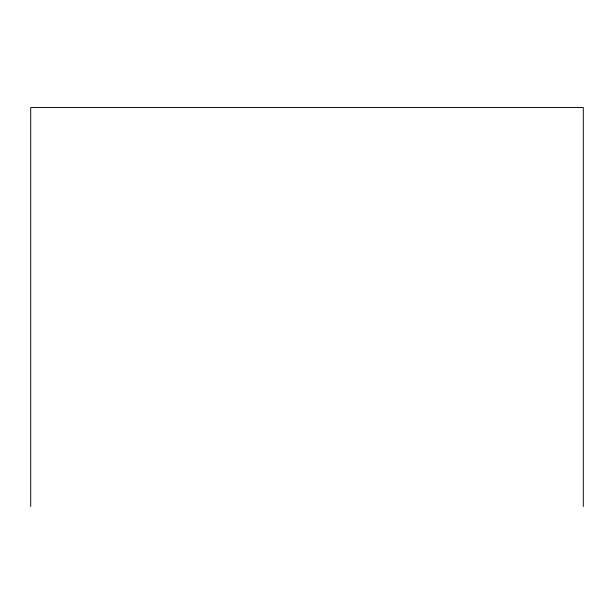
<?xml version="1.0" encoding="UTF-8"?>
<svg xmlns="http://www.w3.org/2000/svg" width="614" height="614" viewBox="0 0 614 614"><rect width="100%" height="100%" fill="white"/><g stroke="black" fill="none" stroke-linecap="round" stroke-linejoin="round"><path stroke-width="0.92" d="M583.3 506.496L583.3 107.504L30.7 107.504L30.7 506.496"/></g></svg>
